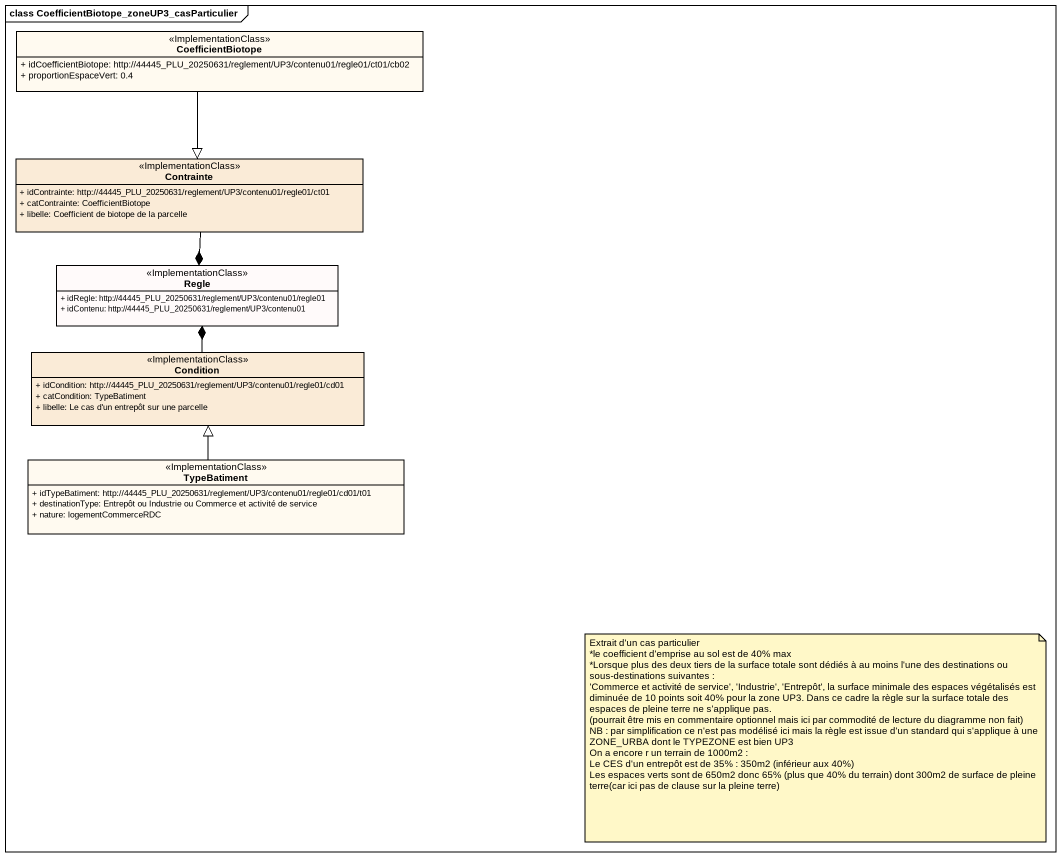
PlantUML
@startuml
mainframe class CoefficientBiotope_zoneUP3_casParticulier
hide circle
hide empty members
skinparam classAttributeIconSize 0
class CoefficientBiotope <<ImplementationClass>> #FFFAF0 {
  + idCoefficientBiotope: http://44445_PLU_20250631/reglement/UP3/contenu01/regle01/ct01/cb02
  + proportionEspaceVert: 0.4
}
class Contrainte <<ImplementationClass>> #FAEBD7 {
  + idContrainte: http://44445_PLU_20250631/reglement/UP3/contenu01/regle01/ct01
  + catContrainte: CoefficientBiotope
  + libelle: Coefficient de biotope de la parcelle
}
class Regle <<ImplementationClass>> #FFFAFA {
  + idRegle: http://44445_PLU_20250631/reglement/UP3/contenu01/regle01
  + idContenu: http://44445_PLU_20250631/reglement/UP3/contenu01
}
class Condition <<ImplementationClass>> #FAEBD7 {
  + idCondition: http://44445_PLU_20250631/reglement/UP3/contenu01/regle01/cd01
  + catCondition: TypeBatiment
  + libelle: Le cas d'un entrepôt sur une parcelle
}
class TypeBatiment <<ImplementationClass>> #FFFAF0 {
  + idTypeBatiment: http://44445_PLU_20250631/reglement/UP3/contenu01/regle01/cd01/t01
  + destinationType: Entrepôt ou Industrie ou Commerce et activité de service
  + nature: logementCommerceRDC
}
CoefficientBiotope --|> Contrainte
Contrainte --* Regle
Condition -up-* Regle
TypeBatiment -up-|> Condition
note as N1
  Extrait d'un cas particulier
  *le coefficient d'emprise au sol est de 40% max
  *Lorsque plus des deux tiers de la surface totale sont dédiés à au moins l'une des destinations ou sous-destinations suivantes :
  ~'Commerce et activité de service', 'Industrie', 'Entrepôt', la surface minimale des espaces végétalisés est diminuée de 10 points soit 40% pour la zone UP3. Dans ce cadre la règle sur la surface totale des espaces de pleine terre ne s'applique pas.
  (pourrait être mis en commentaire optionnel mais ici par commodité de lecture du diagramme non fait)
  NB : par simplification ce n'est pas modélisé ici mais la règle est issue d'un standard qui s'applique à une ZONE_URBA dont le TYPEZONE est bien UP3
  On a encore r un terrain de 1000m2 :
  Le CES d'un entrepôt est de 35% : 350m2 (inférieur aux 40%)
  Les espaces verts sont de 650m2 donc 65% (plus que 40% du terrain) dont 300m2 de surface de pleine terre(car ici pas de clause sur la pleine terre)
end note
@enduml
